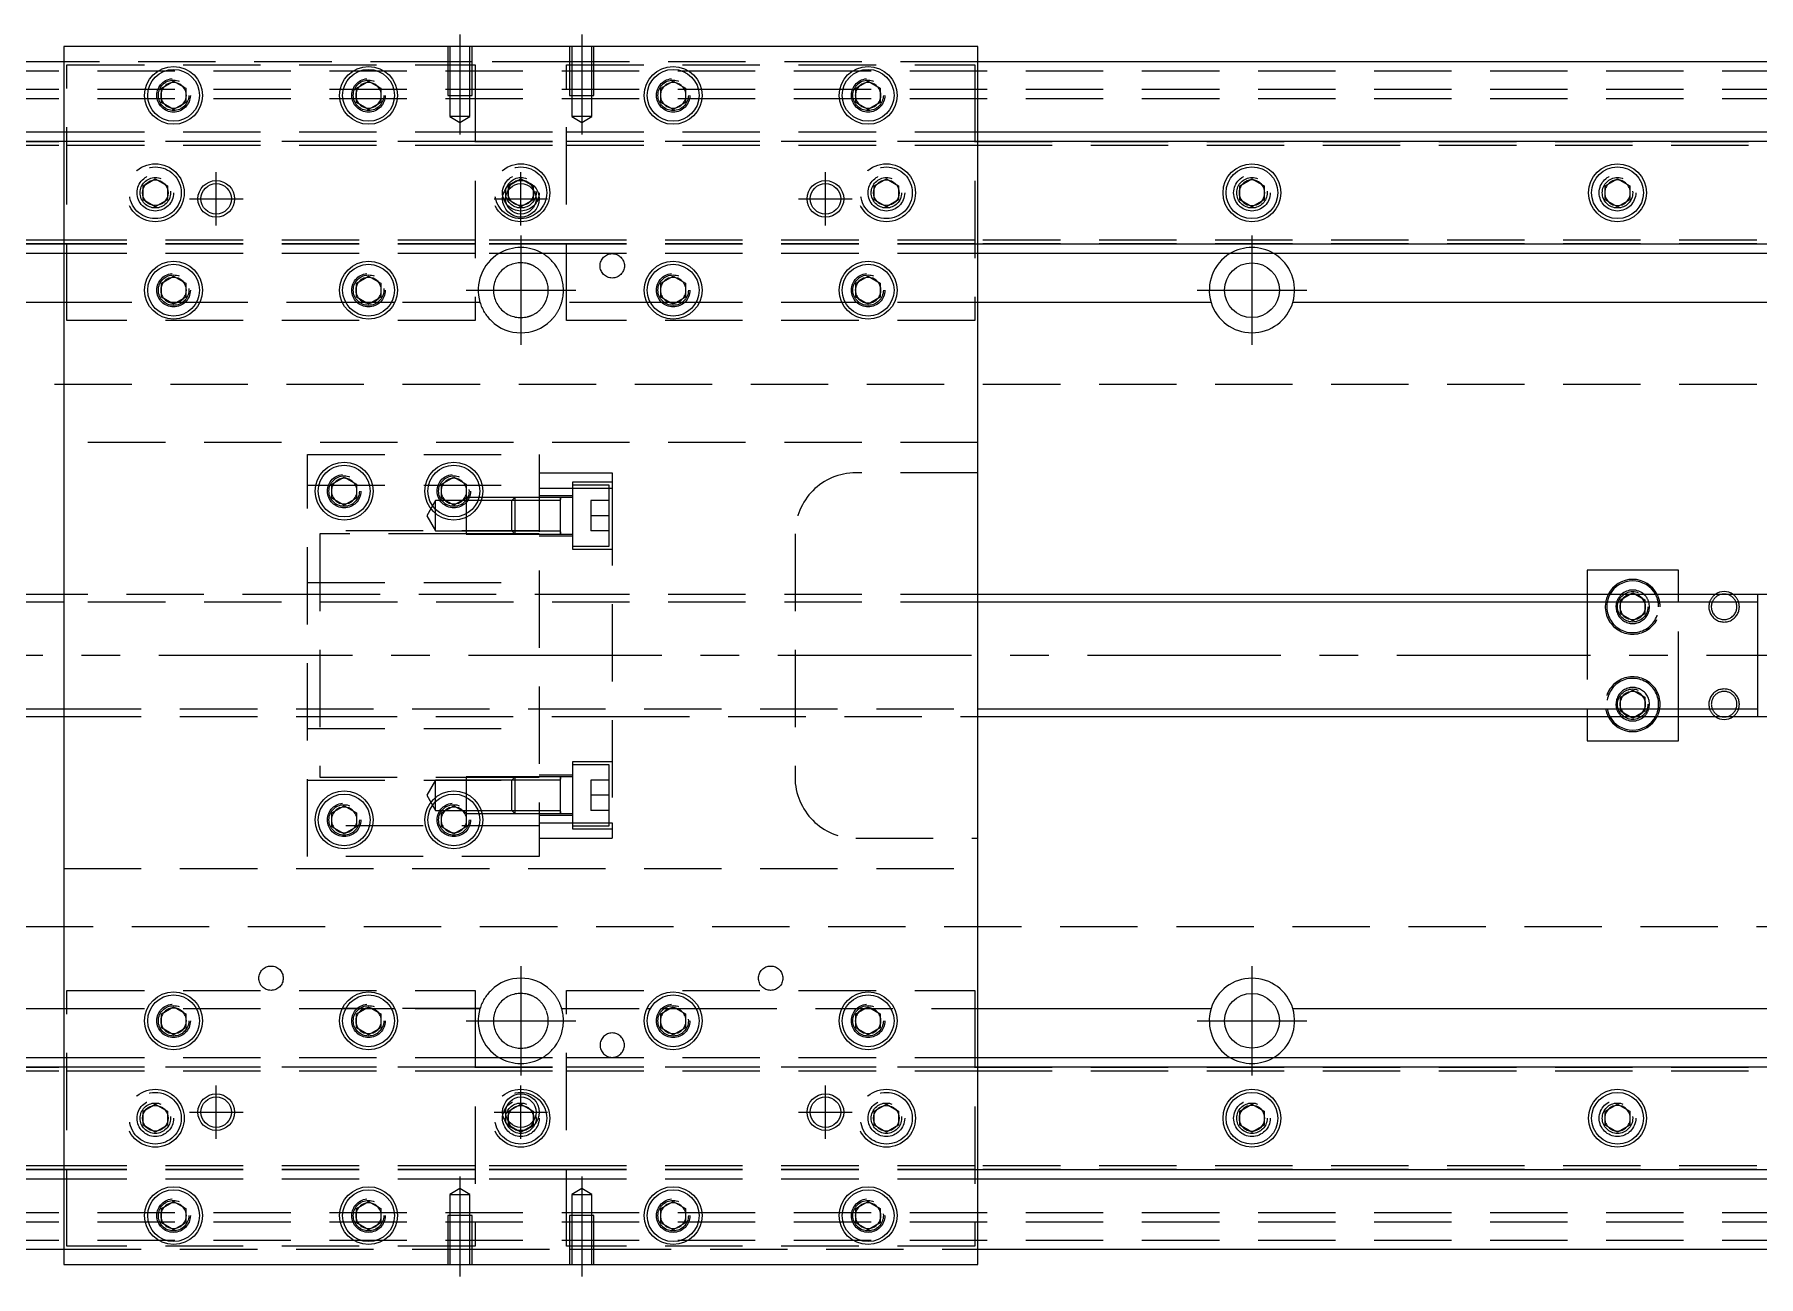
# Model space of a CAD drawing. Extents: x -20 to 752, y -277 to 102.
# Drawn here: x 180.2 to 463.1, y -102 to 102 of the extents above; entities that cross this region are included whole.
import ezdxf

# ---------------------------------------------------------------- set-up
doc = ezdxf.new("R2010")
doc.units = 0
doc.linetypes.add('CENTER', pattern=[50.8, 31.75, -6.35, 6.35, -6.35])
doc.linetypes.add('DASHED', pattern=[19.05, 12.7, -6.35])
doc.layers.get('0').update_dxf_attribs({"linetype": 'CONTINUOUS'})
doc.layers.add('CENTER', color=1, linetype='CENTER')

msp = doc.modelspace()

# ---------------------------------------------------------------- linework, layer by layer
at = {"color": 7, "linetype": 'CONTINUOUS'}
for p, q in [((335, 100), (185, 100)), ((185, 100), (185, -100)), ((335, -100), (335, 100)), ((185, 97.5), (0, 97.5)), ((520, 97.5), (335, 97.5)), ((201, 93.1547), (203, 94.309402)), ((203, 94.309402), (205, 93.1547)), ((233, 93.1547), (235, 94.309402)), ((235, 94.309402), (237, 93.1547)), ((283, 93.1547), (285, 94.309402)), ((285, 94.309402), (287, 93.1547)), ((315, 93.1547), (317, 94.309402)), ((317, 94.309402), (319, 93.1547)), ((201, 90.8453), (201, 93.1547)), ((203, 89.690598), (201, 90.8453)), ((205, 90.8453), (203, 89.690598)), ((205, 93.1547), (205, 90.8453)), ((233, 90.8453), (233, 93.1547)), ((235, 89.690598), (233, 90.8453)), ((237, 90.8453), (235, 89.690598)), ((237, 93.1547), (237, 90.8453)), ((283, 90.8453), (283, 93.1547)), ((285, 89.690598), (283, 90.8453)), ((287, 90.8453), (285, 89.690598)), ((287, 93.1547), (287, 90.8453)), ((315, 90.8453), (315, 93.1547)), ((317, 89.690598), (315, 90.8453)), ((319, 90.8453), (317, 89.690598)), ((319, 93.1547), (319, 90.8453)), ((0, 86), (185, 86)), ((335, 86), (520, 86)), ((0, 84.460392), (185, 84.460392)), ((335, 84.460392), (520, 84.460392)), ((378, 77.1547), (380, 78.309402)), ((378, 74.8453), (378, 77.1547)), ((380, 78.309402), (382, 77.1547)), ((382, 77.1547), (382, 74.8453)), ((438, 77.1547), (440, 78.309402)), ((438, 74.8453), (438, 77.1547)), ((440, 78.309402), (442, 77.1547)), ((442, 77.1547), (442, 74.8453)), ((380, 73.690598), (378, 74.8453)), ((382, 74.8453), (380, 73.690598)), ((440, 73.690598), (438, 74.8453)), ((442, 74.8453), (440, 73.690598)), ((185, 67.539608), (0, 67.539608)), ((185, 66), (0, 66)), ((520, 67.539608), (335, 67.539608)), ((520, 66), (335, 66)), ((201, 61.1547), (203, 62.309402)), ((203, 62.309402), (205, 61.1547)), ((233, 61.1547), (235, 62.309402)), ((235, 62.309402), (237, 61.1547)), ((283, 61.1547), (285, 62.309402)), ((285, 62.309402), (287, 61.1547)), ((315, 61.1547), (317, 62.309402)), ((317, 62.309402), (319, 61.1547)), ((201, 58.8453), (201, 61.1547)), ((205, 61.1547), (205, 58.8453)), ((233, 58.8453), (233, 61.1547)), ((237, 61.1547), (237, 58.8453)), ((283, 58.8453), (283, 61.1547)), ((287, 61.1547), (287, 58.8453)), ((315, 58.8453), (315, 61.1547)), ((319, 61.1547), (319, 58.8453)), ((185, 58), (146.708204, 58)), ((203, 57.690598), (201, 58.8453)), ((205, 58.8453), (203, 57.690598)), ((235, 57.690598), (233, 58.8453)), ((237, 58.8453), (235, 57.690598)), ((285, 57.690598), (283, 58.8453)), ((287, 58.8453), (285, 57.690598)), ((317, 57.690598), (315, 58.8453)), ((319, 58.8453), (317, 57.690598)), ((373.291796, 58), (335, 58)), ((493.291796, 58), (386.708204, 58)), ((229, 28.1547), (231, 29.309402)), ((231, 29.309402), (233, 28.1547)), ((247, 28.1547), (249, 29.309402)), ((249, 29.309402), (251, 28.1547)), ((229, 25.8453), (229, 28.1547)), ((231, 24.690598), (229, 25.8453)), ((233, 25.8453), (231, 24.690598)), ((233, 28.1547), (233, 25.8453)), ((247, 25.8453), (247, 28.1547)), ((249, 24.690598), (247, 25.8453)), ((251, 25.8453), (249, 24.690598)), ((251, 28.1547), (251, 25.8453)), ((266.5, 25.449674), (266.5, 25.949678)), ((266.5, 19.949668), (266.5, 20.449674)), ((435, 14), (435, 10)), ((450, 14), (435, 14)), ((450, 10), (450, 14)), ((185, 10), (28, 10)), ((463, 10), (335, 10)), ((441.964102, 10), (442.5, 10.309402)), ((442.5, 10.309402), (443.035898, 10)), ((463, 10.000006), (463, -10.000006)), ((472, 10), (463, 10)), ((28, -10), (185, -10)), ((335, -10), (463, -10)), ((435, -10), (435, -14)), ((442.5, -10.309402), (441.964102, -10)), ((443.035898, -10), (442.5, -10.309402)), ((450, -14), (450, -10)), ((463, -10), (472, -10)), ((435, -14), (450, -14)), ((229, -25.8453), (231, -24.690598)), ((231, -24.690598), (233, -25.8453)), ((247, -25.8453), (249, -24.690598)), ((249, -24.690598), (251, -25.8453)), ((229, -28.1547), (229, -25.8453)), ((231, -29.309402), (229, -28.1547)), ((233, -28.1547), (231, -29.309402)), ((233, -25.8453), (233, -28.1547)), ((247, -28.1547), (247, -25.8453)), ((249, -29.309402), (247, -28.1547)), ((251, -28.1547), (249, -29.309402)), ((251, -25.8453), (251, -28.1547)), ((266.5, -25.949678), (266.5, -25.94865)), ((146.708204, -58), (185, -58)), ((201, -58.8453), (203, -57.690598)), ((201, -61.1547), (201, -58.8453)), ((203, -57.690598), (205, -58.8453)), ((205, -58.8453), (205, -61.1547)), ((233, -58.8453), (235, -57.690598)), ((233, -61.1547), (233, -58.8453)), ((235, -57.690598), (237, -58.8453)), ((237, -58.8453), (237, -61.1547)), ((283, -58.8453), (285, -57.690598)), ((283, -61.1547), (283, -58.8453)), ((285, -57.690598), (287, -58.8453)), ((287, -58.8453), (287, -61.1547)), ((315, -58.8453), (317, -57.690598)), ((315, -61.1547), (315, -58.8453)), ((317, -57.690598), (319, -58.8453)), ((319, -58.8453), (319, -61.1547)), ((335, -58), (373.291796, -58)), ((386.708204, -58), (493.291796, -58)), ((203, -62.309402), (201, -61.1547)), ((205, -61.1547), (203, -62.309402)), ((235, -62.309402), (233, -61.1547)), ((237, -61.1547), (235, -62.309402)), ((285, -62.309402), (283, -61.1547)), ((287, -61.1547), (285, -62.309402)), ((317, -62.309402), (315, -61.1547)), ((319, -61.1547), (317, -62.309402)), ((0, -66), (185, -66)), ((0, -67.539608), (185, -67.539608)), ((335, -66), (520, -66)), ((335, -67.539608), (520, -67.539608)), ((378, -74.8453), (380, -73.690598)), ((378, -77.1547), (378, -74.8453)), ((380, -73.690598), (382, -74.8453)), ((382, -74.8453), (382, -77.1547)), ((438, -74.8453), (440, -73.690598)), ((438, -77.1547), (438, -74.8453)), ((440, -73.690598), (442, -74.8453)), ((442, -74.8453), (442, -77.1547)), ((380, -78.309402), (378, -77.1547)), ((382, -77.1547), (380, -78.309402)), ((440, -78.309402), (438, -77.1547)), ((442, -77.1547), (440, -78.309402)), ((185, -84.460392), (0, -84.460392)), ((520, -84.460392), (335, -84.460392)), ((185, -86), (0, -86)), ((520, -86), (335, -86)), ((201, -90.8453), (203, -89.690598)), ((203, -89.690598), (205, -90.8453)), ((233, -90.8453), (235, -89.690598)), ((235, -89.690598), (237, -90.8453)), ((283, -90.8453), (285, -89.690598)), ((285, -89.690598), (287, -90.8453)), ((315, -90.8453), (317, -89.690598)), ((317, -89.690598), (319, -90.8453)), ((201, -93.1547), (201, -90.8453)), ((203, -94.309402), (201, -93.1547)), ((205, -93.1547), (203, -94.309402)), ((205, -90.8453), (205, -93.1547)), ((233, -93.1547), (233, -90.8453)), ((235, -94.309402), (233, -93.1547)), ((237, -93.1547), (235, -94.309402)), ((237, -90.8453), (237, -93.1547)), ((283, -93.1547), (283, -90.8453)), ((285, -94.309402), (283, -93.1547)), ((287, -93.1547), (285, -94.309402)), ((287, -90.8453), (287, -93.1547)), ((315, -93.1547), (315, -90.8453)), ((317, -94.309402), (315, -93.1547)), ((319, -93.1547), (317, -94.309402)), ((319, -90.8453), (319, -93.1547)), ((0, -97.5), (185, -97.5)), ((335, -97.5), (520, -97.5)), ((185, -100), (335, -100))]:
    msp.add_line(p, q, dxfattribs=at)
at = {"color": 3, "linetype": 'DASHED'}
for p, q in [((248.000006, 100), (248.000006, 92)), ((248.35, 100), (248.35, 92)), ((251.65, 92), (251.65, 100)), ((251.999994, 92), (251.999994, 100)), ((268.000006, 100), (268.000006, 92)), ((268.35, 100), (268.35, 92)), ((271.65, 92), (271.65, 100)), ((271.999994, 92), (271.999994, 100)), ((248.000006, 97.5), (185, 97.5)), ((185.5, 55), (185.5, 97)), ((185.5, 97), (252.5, 97)), ((251.999994, 97.5), (248.000006, 97.5)), ((268.000006, 97.5), (251.999994, 97.5)), ((252.5, 97), (252.5, 55)), ((267.5, 97), (334.5, 97)), ((267.5, 55), (267.5, 97)), ((271.999994, 97.5), (268.000006, 97.5)), ((335, 97.5), (271.999994, 97.5)), ((334.5, 97), (334.5, 55)), ((0, 96), (520, 96)), ((0, 93), (520, 93)), ((0, 91.5), (520, 91.5)), ((248.000006, 92), (251.999994, 92)), ((248.35, 92), (248.35, 88.5)), ((251.65, 88.5), (251.65, 92)), ((268.000006, 92), (271.999994, 92)), ((268.35, 92), (268.35, 88.5)), ((271.65, 88.5), (271.65, 92)), ((282.5, 92), (282.518502, 92.303588)), ((314.5, 92), (314.512884, 92.253488)), ((251.65, 88.5), (248.35, 88.5)), ((248.35, 88.5), (250, 87.547372)), ((250, 87.547372), (251.65, 88.5)), ((271.65, 88.5), (268.35, 88.5)), ((268.35, 88.5), (270, 87.547372)), ((270, 87.547372), (271.65, 88.5)), ((185, 86), (185.5, 86)), ((185.5, 86), (252.5, 86)), ((252.5, 86), (267.5, 86)), ((267.5, 86), (334.5, 86)), ((334.5, 86), (335, 86)), ((0, 84.403994), (185.5, 84.403994)), ((0, 83.8), (185.5, 83.8)), ((185, 84.460392), (185.5, 84.460392)), ((185.5, 84.460392), (252.5, 84.460392)), ((252.5, 84.403994), (185.5, 84.403994)), ((185.5, 83.8), (252.5, 83.8)), ((252.5, 84.460392), (267.5, 84.460392)), ((252.5, 84.403994), (267.5, 84.403994)), ((252.5, 83.8), (267.5, 83.8)), ((267.5, 84.460392), (334.5, 84.460392)), ((334.5, 84.403994), (267.5, 84.403994)), ((267.5, 83.8), (334.5, 83.8)), ((334.5, 84.460392), (335, 84.460392)), ((334.5, 84.403994), (520, 84.403994)), ((334.5, 83.8), (520, 83.8)), ((198, 77.1547), (200, 78.309402)), ((198, 74.8453), (198, 77.1547)), ((200, 78.309402), (202, 77.1547)), ((202, 77.1547), (202, 74.8453)), ((258, 77.1547), (260, 78.309402)), ((258, 74.8453), (258, 77.1547)), ((260, 78.309402), (262, 77.1547)), ((262, 77.1547), (262, 74.8453)), ((317.5, 76), (317.534018, 76.411016)), ((318, 77.1547), (320, 78.309402)), ((318, 74.8453), (318, 77.1547)), ((320, 78.309402), (322, 77.1547)), ((322, 77.1547), (322, 74.8453)), ((200, 73.690598), (198, 74.8453)), ((202, 74.8453), (200, 73.690598)), ((202.483582, 76.286038), (202.5, 76)), ((260, 73.690598), (258, 74.8453)), ((262, 74.8453), (260, 73.690598)), ((262.483582, 76.286038), (262.5, 76)), ((320, 73.690598), (318, 74.8453)), ((322, 74.8453), (320, 73.690598)), ((382.483582, 76.286038), (382.5, 76)), ((442.483582, 76.286038), (442.5, 76)), ((185.5, 68.2), (0, 68.2)), ((252.5, 68.2), (185.5, 68.2)), ((267.5, 68.2), (252.5, 68.2)), ((334.5, 68.2), (267.5, 68.2)), ((520, 68.2), (334.5, 68.2)), ((185.5, 67.596006), (0, 67.596006)), ((185.5, 67.539608), (185, 67.539608)), ((185.5, 66), (185, 66)), ((252.5, 67.596006), (185.5, 67.596006)), ((252.5, 67.539608), (185.5, 67.539608)), ((252.5, 66), (185.5, 66)), ((267.5, 67.596006), (252.5, 67.596006)), ((267.5, 67.539608), (252.5, 67.539608)), ((267.5, 66), (252.5, 66)), ((334.5, 67.596006), (267.5, 67.596006)), ((334.5, 67.539608), (267.5, 67.539608)), ((334.5, 66), (267.5, 66)), ((520, 67.596006), (334.5, 67.596006)), ((335, 67.539608), (334.5, 67.539608)), ((335, 66), (334.5, 66)), ((205.483582, 60.286038), (205.5, 60)), ((237.483582, 60.286038), (237.5, 60)), ((282.5, 60), (282.518502, 60.303588)), ((314.5, 60), (314.512884, 60.253488)), ((185.5, 58), (185, 58)), ((253.291796, 58), (185.5, 58)), ((231.25, 58), (230.691578, 58)), ((233.112542, 58), (231.25, 58)), ((233.5, 58), (233.112542, 58)), ((234.359688, 58), (233.5, 58)), ((234.464102, 58), (234.359688, 58)), ((235.535898, 58), (234.464102, 58)), ((235.640312, 58), (235.535898, 58)), ((236.5, 58), (235.640312, 58)), ((236.887458, 58), (236.5, 58)), ((238.75, 58), (236.887458, 58)), ((239.308422, 58), (238.75, 58)), ((253.291796, 58), (239.308422, 58)), ((280.691578, 58), (266.708204, 58)), ((281.25, 58), (280.691578, 58)), ((283.112542, 58), (281.25, 58)), ((283.5, 58), (283.112542, 58)), ((284.359688, 58), (283.5, 58)), ((284.464102, 58), (284.359688, 58)), ((285.535898, 58), (284.464102, 58)), ((285.640312, 58), (285.535898, 58)), ((286.5, 58), (285.640312, 58)), ((286.887458, 58), (286.5, 58)), ((288.75, 58), (286.887458, 58)), ((289.308422, 58), (288.75, 58)), ((334.5, 58), (289.308422, 58)), ((335, 58), (334.5, 58)), ((252.5, 55), (185.5, 55)), ((334.5, 55), (267.5, 55)), ((520, 44.5), (5.640312, 44.5)), ((335, 35), (185, 35)), ((225, 33), (263, 33)), ((225, -33), (225, 33)), ((263, 33), (263, -33)), ((263, 30), (275, 30)), ((268.5, 28.449674), (268.5, 17.449674)), ((275, 28.449674), (268.5, 28.449674)), ((275, 30), (275, 27.495454)), ((335, 30), (315, 30)), ((225, 28), (263, 28)), ((228.5, 27), (228.518502, 27.303588)), ((251.268656, 25.949668), (251, 25.949668)), ((251, 25.8453), (251, 25.5)), ((251, 25.5), (251, 25.112542)), ((251.541516, 25.949668), (251.268656, 25.949668)), ((251.483582, 27.286038), (251.5, 27)), ((253.118168, 25.949668), (251.541516, 25.949668)), ((253.632418, 25.949668), (253.118168, 25.949668)), ((258.99998, 25.949668), (253.632418, 25.949668)), ((259, 25.949674), (258.5, 25.449674)), ((263, 25.949668), (258.999994, 25.949668)), ((259, 25.949674), (259, 19.949674)), ((263, 25.949674), (259, 25.949674)), ((263, 27.495454), (275, 27.495454)), ((268.5, 26.249674), (263, 26.249674)), ((266.505, 25.949674), (263.00002, 25.949674)), ((268.5, 25.949674), (266.495, 25.949674)), ((266.5, 25.599876), (266.5, 25.949674)), ((266.5, 25.949674), (266.5, 25.599876)), ((266.5, 20.29947), (266.5, 25.599876)), ((274.5, 27.949674), (268.5, 27.949674)), ((274.5, 17.949674), (274.5, 27.949674)), ((275, 27.495454), (275, -27.495454)), ((246, 25.449674), (244.556624, 22.949674)), ((244.556624, 22.949674), (246, 20.449674)), ((246, 20.449674), (246, 25.449674)), ((247.583494, 25.449674), (246, 25.449674)), ((247.59475, 25.439464), (247.583494, 25.449674)), ((250.416436, 25.449674), (247.583494, 25.449674)), ((250.416506, 25.449674), (250.32061, 25.367214)), ((251, 25.449674), (250.416436, 25.449674)), ((258.49998, 25.449674), (251, 25.449674)), ((251, 25.112542), (251, 23.25)), ((251, 23.25), (251, 22.691578)), ((251, 22.691578), (251, 19.949678)), ((258.5, 20.449674), (258.5, 25.449674)), ((263, 25.449674), (258.5, 25.449674)), ((266.5, 25.449674), (263.00002, 25.449674)), ((271.5, 25.449674), (271.5, 22.949674)), ((274.5, 25.449674), (271.5, 25.449674)), ((271.5, 22.949674), (271.5, 20.449674)), ((274.5, 22.949674), (271.5, 22.949674)), ((263, 20.5), (225, 20.5)), ((227, 20), (227, -20)), ((251, 20), (227, 20)), ((246, 20.449674), (251, 20.449674)), ((251, 20.449674), (258.49998, 20.449674)), ((258.949674, 20), (251, 20)), ((251, 19.949678), (258.99998, 19.949678)), ((258.5, 20.449674), (263, 20.449674)), ((258.5, 20.449674), (259, 19.949674)), ((263, 20), (258.949674, 20)), ((258.999994, 19.949678), (263, 19.949678)), ((259, 19.949674), (263, 19.949674)), ((263.00002, 20.449674), (266.5, 20.449674)), ((263.00002, 19.949674), (266.505, 19.949674)), ((266.495, 19.949674), (268.5, 19.949674)), ((266.5, 19.949674), (266.5, 20.29947)), ((266.5, 20.29947), (266.5, 19.949674)), ((274.5, 20.449674), (271.5, 20.449674)), ((305, 20), (305, -20)), ((263, 19.649674), (268.5, 19.649674)), ((268.5, 17.949674), (274.5, 17.949674)), ((268.5, 17.449674), (275, 17.449674)), ((225, 12), (263, 12)), ((227, 10), (185, 10)), ((335, 8.75), (185, 8.75)), ((275, 10), (227, 10)), ((335, 10), (275, 10)), ((435, 10), (435, 8.75)), ((435, 8.75), (435, -8.75)), ((440.5, 9.1547), (441.964102, 10)), ((440.5, 8.75), (440.5, 9.1547)), ((440.5, 6.8453), (440.5, 8.75)), ((443.035898, 10), (444.5, 9.1547)), ((444.5, 9.1547), (444.5, 8.75)), ((444.5, 8.75), (444.5, 6.8453)), ((450, 8.75), (450, 10)), ((450, -8.75), (450, 8.75)), ((463, 10), (462.995, 10)), ((463.005, 10), (463, 10)), ((440, 8), (440.018502, 8.303588)), ((442.5, 5.690598), (440.5, 6.8453)), ((444.5, 6.8453), (442.5, 5.690598)), ((440, -8), (440.018502, -7.696412)), ((440.5, -6.8453), (442.5, -5.690598)), ((440.5, -8.75), (440.5, -6.8453)), ((442.5, -5.690598), (444.5, -6.8453)), ((444.5, -6.8453), (444.5, -8.75)), ((185, -8.75), (335, -8.75)), ((185, -10), (227, -10)), ((227, -10), (275, -10)), ((275, -10), (335, -10)), ((435, -8.75), (435, -10)), ((440.5, -9.1547), (440.5, -8.75)), ((441.964102, -10), (440.5, -9.1547)), ((444.5, -9.1547), (443.035898, -10)), ((444.5, -8.75), (444.5, -9.1547)), ((450, -10), (450, -8.75)), ((462.995, -10), (463, -10)), ((463, -10), (463.005, -10)), ((225, -12), (263, -12)), ((268.5, -19.649674), (263, -19.649674)), ((268.5, -17.449674), (268.5, -28.449674)), ((275, -17.449674), (268.5, -17.449674)), ((274.5, -17.949674), (268.5, -17.949674)), ((274.5, -27.949674), (274.5, -17.949674)), ((225, -20.5), (263, -20.5)), ((227, -20), (251, -20)), ((246, -20.449674), (244.556624, -22.949674)), ((246, -25.449674), (246, -20.449674)), ((251, -20.449674), (246, -20.449674)), ((251, -19.949678), (251, -22.691578)), ((258.99998, -19.949678), (251, -19.949678)), ((251, -20), (258.949674, -20)), ((258.49998, -20.449674), (251, -20.449674)), ((259, -19.949674), (258.5, -20.449674)), ((258.5, -25.449674), (258.5, -20.449674)), ((263, -20.449674), (258.5, -20.449674)), ((258.949674, -20), (263, -20)), ((263, -19.949678), (258.999994, -19.949678)), ((259, -19.949674), (259, -25.949674)), ((263, -19.949674), (259, -19.949674)), ((266.505, -19.949674), (263.00002, -19.949674)), ((266.5, -20.449674), (263.00002, -20.449674)), ((268.5, -19.949674), (266.495, -19.949674)), ((266.5, -20.29947), (266.5, -19.949674)), ((266.5, -19.949674), (266.5, -20.29947)), ((266.5, -25.599876), (266.5, -20.29947)), ((271.5, -20.449674), (271.5, -22.949674)), ((274.5, -20.449674), (271.5, -20.449674)), ((244.556624, -22.949674), (246, -25.449674)), ((246, -25.449674), (247.583654, -25.449674)), ((247.583654, -25.449674), (250.416258, -25.449674)), ((250.416258, -25.449674), (251, -25.449674)), ((251, -22.691578), (251, -23.25)), ((251, -23.25), (251, -25.112542)), ((251, -25.112542), (251, -25.5)), ((251, -25.449674), (258.49998, -25.449674)), ((258.5, -25.449674), (263, -25.449674)), ((258.5, -25.449674), (259, -25.949674)), ((263.00002, -25.449674), (266.5, -25.449674)), ((274.5, -22.949674), (271.5, -22.949674)), ((271.5, -22.949674), (271.5, -25.449674)), ((274.5, -25.449674), (271.5, -25.449674)), ((263, -28), (225, -28)), ((228.5, -27), (228.518502, -26.696412)), ((246.5, -27), (246.518502, -26.696412)), ((251, -25.5), (251, -25.8453)), ((251, -25.949668), (251.268656, -25.949668)), ((251.268656, -25.949668), (251.541516, -25.949668)), ((251.541516, -25.949668), (253.118168, -25.949668)), ((253.118168, -25.949668), (253.632418, -25.949668)), ((253.632418, -25.949668), (258.99998, -25.949668)), ((258.999994, -25.949668), (263, -25.949668)), ((259, -25.949674), (263, -25.949674)), ((263, -26.249674), (268.5, -26.249674)), ((263, -27.495454), (275, -27.495454)), ((263.00002, -25.949674), (266.505, -25.949674)), ((266.495, -25.949674), (268.5, -25.949674)), ((266.5, -25.949674), (266.5, -25.599876)), ((266.5, -25.599876), (266.5, -25.949674)), ((268.5, -27.949674), (274.5, -27.949674)), ((275, -27.495454), (275, -30)), ((263, -30), (275, -30)), ((268.5, -28.449674), (275, -28.449674)), ((315, -30), (335, -30)), ((263, -33), (225, -33)), ((185, -35), (335, -35)), ((5.640312, -44.5), (520, -44.5)), ((185.5, -97), (185.5, -55)), ((185.5, -55), (252.5, -55)), ((252.5, -55), (252.5, -97)), ((267.5, -55), (334.5, -55)), ((267.5, -97), (267.5, -55)), ((334.5, -55), (334.5, -97)), ((185, -58), (185.5, -58)), ((185.5, -58), (253.291796, -58)), ((253.291796, -58), (230.691578, -58)), ((230.691578, -58), (231.25, -58)), ((231.25, -58), (233.112542, -58)), ((233.112542, -58), (233.5, -58)), ((233.5, -58), (234.359688, -58)), ((234.359688, -58), (234.464102, -58)), ((234.464102, -58), (235.535898, -58)), ((235.535898, -58), (235.640312, -58)), ((235.640312, -58), (236.5, -58)), ((236.5, -58), (236.887458, -58)), ((236.887458, -58), (238.75, -58)), ((238.75, -58), (239.308422, -58)), ((266.708204, -58), (283.112542, -58)), ((280.691578, -58), (281.25, -58)), ((283.112542, -58), (283.5, -58)), ((283.5, -58), (284.359688, -58)), ((284.359688, -58), (284.464102, -58)), ((284.464102, -58), (285.535898, -58)), ((285.535898, -58), (285.640312, -58)), ((285.640312, -58), (286.5, -58)), ((286.5, -58), (286.887458, -58)), ((286.887458, -58), (288.75, -58)), ((288.75, -58), (289.308422, -58)), ((289.308422, -58), (334.5, -58)), ((334.5, -58), (335, -58)), ((200.5, -60), (200.512884, -59.746512)), ((287.483582, -59.713962), (287.5, -60)), ((0, -67.596006), (185.5, -67.596006)), ((185, -66), (185.5, -66)), ((185, -67.539608), (185.5, -67.539608)), ((185.5, -66), (252.5, -66)), ((185.5, -67.539608), (252.5, -67.539608)), ((252.5, -67.596006), (185.5, -67.596006)), ((252.5, -66), (267.5, -66)), ((252.5, -67.539608), (267.5, -67.539608)), ((252.5, -67.596006), (267.5, -67.596006)), ((267.5, -66), (334.5, -66)), ((267.5, -67.539608), (334.5, -67.539608)), ((334.5, -67.596006), (267.5, -67.596006)), ((334.5, -66), (335, -66)), ((334.5, -67.539608), (335, -67.539608)), ((334.5, -67.596006), (520, -67.596006)), ((0, -68.2), (185.5, -68.2)), ((185.5, -68.2), (252.5, -68.2)), ((252.5, -68.2), (267.5, -68.2)), ((267.5, -68.2), (334.5, -68.2)), ((334.5, -68.2), (520, -68.2)), ((198, -74.8453), (200, -73.690598)), ((198, -77.1547), (198, -74.8453)), ((200, -73.690598), (202, -74.8453)), ((202, -74.8453), (202, -77.1547)), ((202.483582, -75.713962), (202.5, -76)), ((258, -74.8453), (260, -73.690598)), ((258, -77.1547), (258, -74.8453)), ((260, -73.690598), (262, -74.8453)), ((262, -74.8453), (262, -77.1547)), ((262.483582, -75.713962), (262.5, -76)), ((318, -74.8453), (320, -73.690598)), ((318, -77.1547), (318, -74.8453)), ((320, -73.690598), (322, -74.8453)), ((322, -74.8453), (322, -77.1547)), ((322.483582, -75.713962), (322.5, -76)), ((377.5, -76), (377.534018, -75.588984)), ((442.483582, -75.713962), (442.5, -76)), ((200, -78.309402), (198, -77.1547)), ((202, -77.1547), (200, -78.309402)), ((260, -78.309402), (258, -77.1547)), ((262, -77.1547), (260, -78.309402)), ((320, -78.309402), (318, -77.1547)), ((322, -77.1547), (320, -78.309402)), ((185.5, -83.8), (0, -83.8)), ((185.5, -84.403994), (0, -84.403994)), ((185.5, -84.460392), (185, -84.460392)), ((252.5, -83.8), (185.5, -83.8)), ((252.5, -84.403994), (185.5, -84.403994)), ((252.5, -84.460392), (185.5, -84.460392)), ((267.5, -83.8), (252.5, -83.8)), ((267.5, -84.403994), (252.5, -84.403994)), ((267.5, -84.460392), (252.5, -84.460392)), ((334.5, -83.8), (267.5, -83.8)), ((334.5, -84.403994), (267.5, -84.403994)), ((334.5, -84.460392), (267.5, -84.460392)), ((520, -83.8), (334.5, -83.8)), ((520, -84.403994), (334.5, -84.403994)), ((335, -84.460392), (334.5, -84.460392)), ((185.5, -86), (185, -86)), ((252.5, -86), (185.5, -86)), ((250, -87.547372), (248.35, -88.5)), ((251.65, -88.5), (250, -87.547372)), ((267.5, -86), (252.5, -86)), ((334.5, -86), (267.5, -86)), ((270, -87.547372), (268.35, -88.5)), ((271.65, -88.5), (270, -87.547372)), ((335, -86), (334.5, -86)), ((248.35, -88.5), (251.65, -88.5)), ((248.35, -88.5), (248.35, -92)), ((251.65, -92), (251.65, -88.5)), ((268.35, -88.5), (271.65, -88.5)), ((268.35, -88.5), (268.35, -92)), ((271.65, -92), (271.65, -88.5)), ((0, -91.5), (520, -91.5)), ((0, -93), (520, -93)), ((251.999994, -92), (248.000006, -92)), ((248.000006, -92), (248.000006, -100)), ((248.35, -92), (248.35, -100)), ((251.65, -100), (251.65, -92)), ((251.999994, -100), (251.999994, -92)), ((271.999994, -92), (268.000006, -92)), ((268.000006, -92), (268.000006, -100)), ((268.35, -92), (268.35, -100)), ((271.65, -100), (271.65, -92)), ((271.999994, -100), (271.999994, -92)), ((282.5, -92), (282.518502, -91.696412)), ((319.483582, -91.713962), (319.5, -92)), ((0, -96), (520, -96)), ((185, -97.5), (248.000006, -97.5)), ((252.5, -97), (185.5, -97)), ((248.000006, -97.5), (251.999994, -97.5)), ((251.999994, -97.5), (268.000006, -97.5)), ((334.5, -97), (267.5, -97)), ((268.000006, -97.5), (271.999994, -97.5)), ((271.999994, -97.5), (335, -97.5))]:
    msp.add_line(p, q, dxfattribs=at)
at = {"color": 3, "linetype": 'CONTINUOUS'}
for p, q in [((185, 8.75), (28, 8.75)), ((463, 8.75), (335, 8.75)), ((28, -8.75), (185, -8.75)), ((335, -8.75), (463, -8.75))]:
    msp.add_line(p, q, dxfattribs=at)
at = {"color": 7, "linetype": 'CONTINUOUS'}
for centre, radius in [((203, 92), 4.75), ((203, 92), 4.25), ((235, 92), 4.75), ((235, 92), 4.25), ((285, 92), 4.75), ((285, 92), 4.25), ((317, 92), 4.75), ((317, 92), 4.25), ((380, 76), 4.75), ((380, 76), 4.25), ((440, 76), 4.75), ((440, 76), 4.25), ((200, 76), 2.1), ((210, 75), 2.5), ((260, 75), 3), ((260, 75), 2.5), ((260, 76), 2.1), ((310, 75), 2.5), ((320, 76), 2.1), ((203, 60), 4.75), ((203, 60), 4.25), ((235, 60), 4.75), ((235, 60), 4.25), ((285, 60), 4.75), ((285, 60), 4.25), ((317, 60), 4.75), ((317, 60), 4.25), ((380, 60), 4.5), ((231, 27), 4.75), ((231, 27), 4.25), ((249, 27), 4.75), ((249, 27), 4.25), ((231, -27), 4.75), ((249, -27), 4.75), ((231, -27), 4.25), ((249, -27), 4.25), ((203, -60), 4.75), ((203, -60), 4.25), ((235, -60), 4.75), ((235, -60), 4.25), ((285, -60), 4.75), ((285, -60), 4.25), ((317, -60), 4.75), ((317, -60), 4.25), ((380, -60), 4.5), ((210, -75), 2.5), ((260, -75), 3), ((260, -75), 2.5), ((310, -75), 2.5), ((380, -76), 4.75), ((380, -76), 4.25), ((440, -76), 4.75), ((440, -76), 4.25), ((200, -76), 2.1), ((260, -76), 2.1), ((320, -76), 2.1), ((203, -92), 4.75), ((235, -92), 4.75), ((285, -92), 4.75), ((317, -92), 4.75), ((203, -92), 4.25), ((235, -92), 4.25), ((285, -92), 4.25), ((317, -92), 4.25)]:
    msp.add_circle(centre, radius, dxfattribs=at)
at = {"color": 3, "linetype": 'DASHED'}
for centre, radius in [((203, 92), 2.75), ((203, 92), 2.5), ((235, 92), 2.75), ((235, 92), 2.5), ((285, 92), 2.75), ((285, 92), 2.5), ((317, 92), 2.75), ((317, 92), 2.5), ((200, 76), 4.75), ((200, 76), 4.25), ((260, 76), 4.75), ((260, 76), 4.25), ((320, 76), 4.75), ((320, 76), 4.25), ((200, 76), 3), ((200, 76), 2.5), ((260, 76), 3), ((260, 76), 2.5), ((320, 76), 3), ((320, 76), 2.5), ((380, 76), 3), ((380, 76), 2.5), ((440, 76), 3), ((440, 76), 2.5), ((275, 64), 2), ((203, 60), 2.75), ((203, 60), 2.5), ((235, 60), 2.75), ((235, 60), 2.5), ((285, 60), 2.75), ((285, 60), 2.5), ((317, 60), 2.75), ((317, 60), 2.5), ((231, 27), 2.75), ((231, 27), 2.5), ((249, 27), 2.75), ((249, 27), 2.5), ((442.5, 8), 2.5), ((442.5, -8), 2.5), ((231, -27), 2.75), ((231, -27), 2.5), ((249, -27), 2.75), ((249, -27), 2.5), ((219, -53), 2), ((301, -53), 2), ((203, -60), 2.75), ((203, -60), 2.5), ((235, -60), 2.75), ((235, -60), 2.5), ((285, -60), 2.75), ((285, -60), 2.5), ((317, -60), 2.75), ((317, -60), 2.5), ((200, -76), 4.75), ((200, -76), 4.25), ((200, -76), 3), ((200, -76), 2.5), ((260, -76), 4.75), ((260, -76), 4.25), ((260, -76), 3), ((260, -76), 2.5), ((320, -76), 4.75), ((320, -76), 4.25), ((320, -76), 3), ((320, -76), 2.5), ((380, -76), 3), ((380, -76), 2.5), ((440, -76), 3), ((440, -76), 2.5), ((203, -92), 2.75), ((203, -92), 2.5), ((235, -92), 2.75), ((235, -92), 2.5), ((285, -92), 2.75), ((285, -92), 2.5), ((317, -92), 2.75), ((317, -92), 2.5)]:
    msp.add_circle(centre, radius, dxfattribs=at)
at = {"color": 3, "linetype": 'CONTINUOUS'}
for centre in [(210, 75), (310, 75), (210, -75), (310, -75)]:
    msp.add_circle(centre, 3, dxfattribs=at)
at = {"color": 7, "linetype": 'CONTINUOUS'}
for centre, radius, start, end in [((203, 92), 2.1, 137.75279, 162.24721), ((203, 92), 2.1, 102.24721, 137.75279), ((203, 92), 2.1, 77.75279, 102.24721), ((203, 92), 2.1, 42.24721, 77.75279), ((203, 92), 2.1, 17.75279, 42.24721), ((235, 92), 2.1, 137.75279, 162.24721), ((235, 92), 2.1, 102.24721, 137.75279), ((235, 92), 2.1, 77.75279, 102.24721), ((235, 92), 2.1, 42.24721, 77.75279), ((235, 92), 2.1, 17.75279, 42.24721), ((285, 92), 2.1, 137.75279, 162.24721), ((285, 92), 2.1, 102.24721, 137.75279), ((285, 92), 2.1, 77.75279, 102.24721), ((285, 92), 2.1, 42.24721, 77.75279), ((285, 92), 2.1, 17.75279, 42.24721), ((317, 92), 2.1, 137.75279, 162.24721), ((317, 92), 2.1, 102.24721, 137.75279), ((317, 92), 2.1, 77.75279, 102.24721), ((317, 92), 2.1, 42.24721, 77.75279), ((317, 92), 2.1, 17.75279, 42.24721), ((203, 92), 2.1, 162.24721, 180), ((203, 92), 2.1, 180, 197.75279), ((203, 92), 2.1, 197.75279, 222.24721), ((203, 92), 2.1, 222.24721, 257.75279), ((203, 92), 2.1, 282.24721, 317.75279), ((203, 92), 2.1, 317.75279, 342.24721), ((203, 92), 2.1, 342.24721, 17.75279), ((235, 92), 2.1, 162.24721, 180), ((235, 92), 2.1, 180, 197.75279), ((235, 92), 2.1, 197.75279, 222.24721), ((235, 92), 2.1, 222.24721, 257.75279), ((235, 92), 2.1, 282.24721, 317.75279), ((235, 92), 2.1, 317.75279, 342.24721), ((235, 92), 2.1, 342.24721, 17.75279), ((285, 92), 2.1, 162.24721, 180), ((285, 92), 2.1, 180, 197.75279), ((285, 92), 2.1, 197.75279, 222.24721), ((285, 92), 2.1, 222.24721, 257.75279), ((285, 92), 2.1, 282.24721, 317.75279), ((285, 92), 2.1, 317.75279, 342.24721), ((285, 92), 2.1, 342.24721, 17.75279), ((317, 92), 2.1, 162.24721, 180), ((317, 92), 2.1, 180, 197.75279), ((317, 92), 2.1, 197.75279, 222.24721), ((317, 92), 2.1, 222.24721, 257.75279), ((317, 92), 2.1, 282.24721, 317.75279), ((317, 92), 2.1, 317.75279, 342.24721), ((317, 92), 2.1, 342.24721, 17.75279), ((203, 92), 2.1, 257.75279, 282.24721), ((235, 92), 2.1, 257.75279, 282.24721), ((285, 92), 2.1, 257.75279, 282.24721), ((317, 92), 2.1, 257.75279, 282.24721), ((380, 76), 2.1, 162.24721, 180), ((380, 76), 2.1, 137.75279, 162.24721), ((380, 76), 2.1, 102.24721, 137.75279), ((380, 76), 2.1, 77.75279, 102.24721), ((380, 76), 2.1, 42.24721, 77.75279), ((380, 76), 2.1, 17.75279, 42.24721), ((380, 76), 2.1, 342.24721, 17.75279), ((440, 76), 2.1, 162.24721, 180), ((440, 76), 2.1, 137.75279, 162.24721), ((440, 76), 2.1, 102.24721, 137.75279), ((440, 76), 2.1, 77.75279, 102.24721), ((440, 76), 2.1, 42.24721, 77.75279), ((440, 76), 2.1, 17.75279, 42.24721), ((440, 76), 2.1, 342.24721, 17.75279), ((380, 76), 2.1, 180, 197.75279), ((380, 76), 2.1, 197.75279, 222.24721), ((380, 76), 2.1, 222.24721, 257.75279), ((380, 76), 2.1, 257.75279, 282.24721), ((380, 76), 2.1, 282.24721, 317.75279), ((380, 76), 2.1, 317.75279, 342.24721), ((440, 76), 2.1, 180, 197.75279), ((440, 76), 2.1, 197.75279, 222.24721), ((440, 76), 2.1, 222.24721, 257.75279), ((440, 76), 2.1, 257.75279, 282.24721), ((440, 76), 2.1, 282.24721, 317.75279), ((440, 76), 2.1, 317.75279, 342.24721), ((380, 60), 7, 121.002719, 196.60155), ((380, 60), 7, 343.39845, 58.997281), ((203, 60), 2.1, 162.24721, 180), ((203, 60), 2.1, 180, 197.75279), ((203, 60), 2.1, 137.75279, 162.24721), ((203, 60), 2.1, 102.24721, 137.75279), ((203, 60), 2.1, 77.75279, 102.24721), ((203, 60), 2.1, 42.24721, 77.75279), ((203, 60), 2.1, 17.75279, 42.24721), ((203, 60), 2.1, 342.24721, 17.75279), ((235, 60), 2.1, 162.24721, 180), ((235, 60), 2.1, 180, 197.75279), ((235, 60), 2.1, 137.75279, 162.24721), ((235, 60), 2.1, 102.24721, 137.75279), ((235, 60), 2.1, 77.75279, 102.24721), ((235, 60), 2.1, 42.24721, 77.75279), ((235, 60), 2.1, 17.75279, 42.24721), ((235, 60), 2.1, 342.24721, 17.75279), ((285, 60), 2.1, 162.24721, 180), ((285, 60), 2.1, 180, 197.75279), ((285, 60), 2.1, 137.75279, 162.24721), ((285, 60), 2.1, 102.24721, 137.75279), ((285, 60), 2.1, 77.75279, 102.24721), ((285, 60), 2.1, 42.24721, 77.75279), ((285, 60), 2.1, 17.75279, 42.24721), ((285, 60), 2.1, 342.24721, 17.75279), ((317, 60), 2.1, 162.24721, 180), ((317, 60), 2.1, 180, 197.75279), ((317, 60), 2.1, 137.75279, 162.24721), ((317, 60), 2.1, 102.24721, 137.75279), ((317, 60), 2.1, 77.75279, 102.24721), ((317, 60), 2.1, 42.24721, 77.75279), ((317, 60), 2.1, 17.75279, 42.24721), ((317, 60), 2.1, 342.24721, 17.75279), ((203, 60), 2.1, 197.75279, 222.24721), ((203, 60), 2.1, 222.24721, 257.75279), ((203, 60), 2.1, 257.75279, 282.24721), ((203, 60), 2.1, 282.24721, 317.75279), ((203, 60), 2.1, 317.75279, 342.24721), ((235, 60), 2.1, 197.75279, 222.24721), ((235, 60), 2.1, 222.24721, 257.75279), ((235, 60), 2.1, 257.75279, 282.24721), ((235, 60), 2.1, 282.24721, 317.75279), ((235, 60), 2.1, 317.75279, 342.24721), ((285, 60), 2.1, 197.75279, 222.24721), ((285, 60), 2.1, 222.24721, 257.75279), ((285, 60), 2.1, 257.75279, 282.24721), ((285, 60), 2.1, 282.24721, 317.75279), ((285, 60), 2.1, 317.75279, 342.24721), ((317, 60), 2.1, 197.75279, 222.24721), ((317, 60), 2.1, 222.24721, 257.75279), ((317, 60), 2.1, 257.75279, 282.24721), ((317, 60), 2.1, 282.24721, 317.75279), ((317, 60), 2.1, 317.75279, 342.24721), ((380, 60), 7, 196.60155, 343.39845), ((231, 27), 2.1, 137.75279, 162.24721), ((231, 27), 2.1, 102.24721, 137.75279), ((231, 27), 2.1, 77.75279, 102.24721), ((231, 27), 2.1, 42.24721, 77.75279), ((231, 27), 2.1, 17.75279, 42.24721), ((249, 27), 2.1, 137.75279, 162.24721), ((249, 27), 2.1, 102.24721, 137.75279), ((249, 27), 2.1, 77.75279, 102.24721), ((249, 27), 2.1, 42.24721, 77.75279), ((249, 27), 2.1, 17.75279, 42.24721), ((231, 27), 2.1, 162.24721, 180), ((231, 27), 2.1, 180, 197.75279), ((231, 27), 2.1, 197.75279, 222.24721), ((231, 27), 2.1, 222.24721, 257.75279), ((231, 27), 2.1, 282.24721, 317.75279), ((231, 27), 2.1, 317.75279, 342.24721), ((231, 27), 2.1, 342.24721, 17.75279), ((249, 27), 2.1, 162.24721, 180), ((249, 27), 2.1, 180, 197.75279), ((249, 27), 2.1, 197.75279, 222.24721), ((249, 27), 2.1, 222.24721, 257.75279), ((249, 27), 2.1, 282.24721, 317.75279), ((249, 27), 2.1, 317.75279, 342.24721), ((249, 27), 2.1, 342.24721, 17.75279), ((231, 27), 2.1, 257.75279, 282.24721), ((249, 27), 2.1, 257.75279, 282.24721), ((442.5, 8), 4.5, 26.3878, 153.6122), ((442.5, 8), 4.25, 28.072487, 151.927513), ((442.5, 8), 2.1, 162.24721, 180), ((442.5, 8), 2.1, 159.075168, 162.24721), ((442.5, 8), 2.1, 137.75279, 159.075168), ((442.5, 8), 2.1, 107.75279, 137.75279), ((442.5, 8), 2.1, 102.24721, 107.75279), ((442.5, 8), 2.1, 77.75279, 102.24721), ((442.5, 8), 2.1, 72.24721, 77.75279), ((442.5, 8), 2.1, 42.24721, 72.24721), ((442.5, 8), 2.1, 20.924832, 42.24721), ((442.5, 8), 2.1, 17.75279, 20.924832), ((442.5, 8), 2.1, 342.24721, 17.75279), ((457.5, 8), 2.1, 90, 107.75279), ((457.5, 8), 2.1, 72.24721, 90), ((442.5, 8), 2.1, 180, 197.75279), ((442.5, 8), 2.1, 197.75279, 222.24721), ((442.5, 8), 2.1, 222.24721, 257.75279), ((442.5, 8), 2.1, 257.75279, 282.24721), ((442.5, 8), 2.1, 282.24721, 317.75279), ((442.5, 8), 2.1, 317.75279, 342.24721), ((442.5, -8), 2.1, 162.24721, 180), ((442.5, -8), 2.1, 180, 197.75279), ((442.5, -8), 2.1, 137.75279, 162.24721), ((442.5, -8), 2.1, 102.24721, 137.75279), ((442.5, -8), 2.1, 77.75279, 102.24721), ((442.5, -8), 2.1, 42.24721, 77.75279), ((442.5, -8), 2.1, 17.75279, 42.24721), ((442.5, -8), 2.1, 342.24721, 17.75279), ((442.5, -8), 4.5, 206.3878, 333.6122), ((442.5, -8), 4.25, 208.072487, 331.927513), ((442.5, -8), 2.1, 197.75279, 200.924832), ((442.5, -8), 2.1, 200.924832, 222.24721), ((442.5, -8), 2.1, 222.24721, 252.24721), ((442.5, -8), 2.1, 252.24721, 257.75279), ((442.5, -8), 2.1, 257.75279, 282.24721), ((442.5, -8), 2.1, 282.24721, 287.75279), ((442.5, -8), 2.1, 287.75279, 317.75279), ((442.5, -8), 2.1, 317.75279, 339.075168), ((442.5, -8), 2.1, 339.075168, 342.24721), ((457.5, -8), 2.1, 252.24721, 287.75279), ((231, -27), 2.1, 102.24721, 137.75279), ((231, -27), 2.1, 77.75279, 102.24721), ((231, -27), 2.1, 42.24721, 77.75279), ((249, -27), 2.1, 102.24721, 137.75279), ((249, -27), 2.1, 77.75279, 102.24721), ((249, -27), 2.1, 42.24721, 77.75279), ((231, -27), 2.1, 162.24721, 180), ((231, -27), 2.1, 180, 197.75279), ((231, -27), 2.1, 137.75279, 162.24721), ((231, -27), 2.1, 197.75279, 222.24721), ((231, -27), 2.1, 17.75279, 42.24721), ((231, -27), 2.1, 317.75279, 342.24721), ((231, -27), 2.1, 342.24721, 17.75279), ((249, -27), 2.1, 162.24721, 180), ((249, -27), 2.1, 180, 197.75279), ((249, -27), 2.1, 137.75279, 162.24721), ((249, -27), 2.1, 197.75279, 222.24721), ((249, -27), 2.1, 17.75279, 42.24721), ((249, -27), 2.1, 317.75279, 342.24721), ((249, -27), 2.1, 342.24721, 17.75279), ((231, -27), 2.1, 222.24721, 257.75279), ((231, -27), 2.1, 257.75279, 282.24721), ((231, -27), 2.1, 282.24721, 317.75279), ((249, -27), 2.1, 222.24721, 257.75279), ((249, -27), 2.1, 257.75279, 282.24721), ((249, -27), 2.1, 282.24721, 317.75279), ((380, -60), 7, 16.60155, 163.39845), ((203, -60), 2.1, 162.24721, 180), ((203, -60), 2.1, 137.75279, 162.24721), ((203, -60), 2.1, 102.24721, 137.75279), ((203, -60), 2.1, 77.75279, 102.24721), ((203, -60), 2.1, 42.24721, 77.75279), ((203, -60), 2.1, 17.75279, 42.24721), ((203, -60), 2.1, 342.24721, 17.75279), ((235, -60), 2.1, 162.24721, 180), ((235, -60), 2.1, 137.75279, 162.24721), ((235, -60), 2.1, 102.24721, 137.75279), ((235, -60), 2.1, 77.75279, 102.24721), ((235, -60), 2.1, 42.24721, 77.75279), ((235, -60), 2.1, 17.75279, 42.24721), ((235, -60), 2.1, 342.24721, 17.75279), ((285, -60), 2.1, 162.24721, 180), ((285, -60), 2.1, 137.75279, 162.24721), ((285, -60), 2.1, 102.24721, 137.75279), ((285, -60), 2.1, 77.75279, 102.24721), ((285, -60), 2.1, 42.24721, 77.75279), ((285, -60), 2.1, 17.75279, 42.24721), ((285, -60), 2.1, 342.24721, 17.75279), ((317, -60), 2.1, 162.24721, 180), ((317, -60), 2.1, 137.75279, 162.24721), ((317, -60), 2.1, 102.24721, 137.75279), ((317, -60), 2.1, 77.75279, 102.24721), ((317, -60), 2.1, 42.24721, 77.75279), ((317, -60), 2.1, 17.75279, 42.24721), ((317, -60), 2.1, 342.24721, 17.75279), ((380, -60), 7, 163.39845, 238.997281), ((380, -60), 7, 301.002719, 16.60155), ((203, -60), 2.1, 180, 197.75279), ((203, -60), 2.1, 197.75279, 222.24721), ((203, -60), 2.1, 222.24721, 257.75279), ((203, -60), 2.1, 257.75279, 282.24721), ((203, -60), 2.1, 282.24721, 317.75279), ((203, -60), 2.1, 317.75279, 342.24721), ((235, -60), 2.1, 180, 197.75279), ((235, -60), 2.1, 197.75279, 222.24721), ((235, -60), 2.1, 222.24721, 257.75279), ((235, -60), 2.1, 257.75279, 282.24721), ((235, -60), 2.1, 282.24721, 317.75279), ((235, -60), 2.1, 317.75279, 342.24721), ((285, -60), 2.1, 180, 197.75279), ((285, -60), 2.1, 197.75279, 222.24721), ((285, -60), 2.1, 222.24721, 257.75279), ((285, -60), 2.1, 257.75279, 282.24721), ((285, -60), 2.1, 282.24721, 317.75279), ((285, -60), 2.1, 317.75279, 342.24721), ((317, -60), 2.1, 180, 197.75279), ((317, -60), 2.1, 197.75279, 222.24721), ((317, -60), 2.1, 222.24721, 257.75279), ((317, -60), 2.1, 257.75279, 282.24721), ((317, -60), 2.1, 282.24721, 317.75279), ((317, -60), 2.1, 317.75279, 342.24721), ((380, -76), 2.1, 162.24721, 180), ((380, -76), 2.1, 180, 197.75279), ((380, -76), 2.1, 137.75279, 162.24721), ((380, -76), 2.1, 102.24721, 137.75279), ((380, -76), 2.1, 77.75279, 102.24721), ((380, -76), 2.1, 42.24721, 77.75279), ((380, -76), 2.1, 17.75279, 42.24721), ((380, -76), 2.1, 342.24721, 17.75279), ((440, -76), 2.1, 162.24721, 180), ((440, -76), 2.1, 180, 197.75279), ((440, -76), 2.1, 137.75279, 162.24721), ((440, -76), 2.1, 102.24721, 137.75279), ((440, -76), 2.1, 77.75279, 102.24721), ((440, -76), 2.1, 42.24721, 77.75279), ((440, -76), 2.1, 17.75279, 42.24721), ((440, -76), 2.1, 342.24721, 17.75279), ((380, -76), 2.1, 197.75279, 222.24721), ((380, -76), 2.1, 222.24721, 257.75279), ((380, -76), 2.1, 257.75279, 282.24721), ((380, -76), 2.1, 282.24721, 317.75279), ((380, -76), 2.1, 317.75279, 342.24721), ((440, -76), 2.1, 197.75279, 222.24721), ((440, -76), 2.1, 222.24721, 257.75279), ((440, -76), 2.1, 257.75279, 282.24721), ((440, -76), 2.1, 282.24721, 317.75279), ((440, -76), 2.1, 317.75279, 342.24721), ((203, -92), 2.1, 102.24721, 137.75279), ((203, -92), 2.1, 77.75279, 102.24721), ((203, -92), 2.1, 42.24721, 77.75279), ((235, -92), 2.1, 102.24721, 137.75279), ((235, -92), 2.1, 77.75279, 102.24721), ((235, -92), 2.1, 42.24721, 77.75279), ((285, -92), 2.1, 102.24721, 137.75279), ((285, -92), 2.1, 77.75279, 102.24721), ((285, -92), 2.1, 42.24721, 77.75279), ((317, -92), 2.1, 102.24721, 137.75279), ((317, -92), 2.1, 77.75279, 102.24721), ((317, -92), 2.1, 42.24721, 77.75279), ((203, -92), 2.1, 162.24721, 180), ((203, -92), 2.1, 180, 197.75279), ((203, -92), 2.1, 137.75279, 162.24721), ((203, -92), 2.1, 197.75279, 222.24721), ((203, -92), 2.1, 17.75279, 42.24721), ((203, -92), 2.1, 317.75279, 342.24721), ((203, -92), 2.1, 342.24721, 17.75279), ((235, -92), 2.1, 162.24721, 180), ((235, -92), 2.1, 180, 197.75279), ((235, -92), 2.1, 137.75279, 162.24721), ((235, -92), 2.1, 197.75279, 222.24721), ((235, -92), 2.1, 17.75279, 42.24721), ((235, -92), 2.1, 317.75279, 342.24721), ((235, -92), 2.1, 342.24721, 17.75279), ((285, -92), 2.1, 162.24721, 180), ((285, -92), 2.1, 180, 197.75279), ((285, -92), 2.1, 137.75279, 162.24721), ((285, -92), 2.1, 197.75279, 222.24721), ((285, -92), 2.1, 17.75279, 42.24721), ((285, -92), 2.1, 317.75279, 342.24721), ((285, -92), 2.1, 342.24721, 17.75279), ((317, -92), 2.1, 162.24721, 180), ((317, -92), 2.1, 180, 197.75279), ((317, -92), 2.1, 137.75279, 162.24721), ((317, -92), 2.1, 197.75279, 222.24721), ((317, -92), 2.1, 17.75279, 42.24721), ((317, -92), 2.1, 317.75279, 342.24721), ((317, -92), 2.1, 342.24721, 17.75279), ((203, -92), 2.1, 222.24721, 257.75279), ((203, -92), 2.1, 257.75279, 282.24721), ((203, -92), 2.1, 282.24721, 317.75279), ((235, -92), 2.1, 222.24721, 257.75279), ((235, -92), 2.1, 257.75279, 282.24721), ((235, -92), 2.1, 282.24721, 317.75279), ((285, -92), 2.1, 222.24721, 257.75279), ((285, -92), 2.1, 257.75279, 282.24721), ((285, -92), 2.1, 282.24721, 317.75279), ((317, -92), 2.1, 222.24721, 257.75279), ((317, -92), 2.1, 257.75279, 282.24721), ((317, -92), 2.1, 282.24721, 317.75279)]:
    msp.add_arc(centre, radius, start, end, dxfattribs=at)
at = {"color": 3, "linetype": 'DASHED'}
for centre, radius, start, end in [((260, 60), 7, 121.002719, 196.60155), ((260, 60), 7, 58.997281, 121.002719), ((260, 60), 7, 32.461745, 58.997281), ((380, 60), 7, 58.997281, 121.002719), ((260, 60), 4.5, 75.659424, 180), ((260, 60), 4.5, 65.521494, 75.659424), ((260, 60), 4.5, 36.559306, 65.521494), ((260, 60), 4.5, 31.586338, 36.559306), ((260, 60), 4.5, 23.073918, 31.586338), ((260, 60), 7, 18.03032, 32.461745), ((260, 60), 4.5, 180, 284.340576), ((260, 60), 4.5, 21.057559, 23.073918), ((260, 60), 4.5, 338.942441, 21.057559), ((260, 60), 7, 343.39845, 18.03032), ((260, 60), 7, 196.60155, 225.584691), ((260, 60), 4.5, 294.478506, 323.440694), ((260, 60), 4.5, 323.440694, 328.413662), ((260, 60), 4.5, 328.413662, 336.926082), ((260, 60), 4.5, 336.926082, 338.942441), ((260, 60), 7, 327.538255, 341.96968), ((260, 60), 7, 341.96968, 343.39845), ((260, 60), 7, 225.584691, 314.415309), ((260, 60), 4.5, 284.340576, 294.478506), ((260, 60), 7, 314.415309, 327.538255), ((315, 20), 10, 90, 180), ((442.5, 8), 4.5, 170.405932, 0), ((442.5, 8), 4.5, 153.6122, 170.405932), ((442.5, 8), 4.25, 169.835751, 0), ((442.5, 8), 4.25, 151.927513, 169.835751), ((442.5, 8), 2.75, 180, 15.82662), ((442.5, 8), 2.75, 164.17338, 180), ((442.5, 8), 2.75, 133.341758, 164.17338), ((442.5, 8), 2.75, 46.658242, 133.341758), ((442.5, 8), 2.75, 15.82662, 46.658242), ((442.5, 8), 4.25, 10.164249, 28.072487), ((442.5, 8), 4.5, 9.594068, 26.3878), ((442.5, 8), 4.25, 0, 10.164249), ((442.5, 8), 4.5, 0, 9.594068), ((457.5, 8), 2.5, 162.542397, 0), ((457.5, 8), 2.5, 126.869898, 162.542397), ((457.5, 8), 2.1, 159.075168, 20.924832), ((457.5, 8), 2.1, 107.75279, 159.075168), ((457.5, 8), 2.1, 20.924832, 72.24721), ((457.5, 8), 2.5, 17.457603, 53.130102), ((457.5, 8), 2.5, 0, 17.457603), ((442.5, -8), 4.5, 0, 189.594068), ((442.5, -8), 4.25, 0, 190.164249), ((442.5, -8), 2.75, 344.17338, 180), ((457.5, -8), 2.5, 0, 197.457603), ((442.5, -8), 2.75, 180, 195.82662), ((442.5, -8), 4.25, 349.835751, 0), ((442.5, -8), 4.5, 350.405932, 0), ((457.5, -8), 2.1, 90, 200.924832), ((457.5, -8), 2.1, 339.075168, 90), ((457.5, -8), 2.5, 342.542397, 0), ((442.5, -8), 4.5, 189.594068, 206.3878), ((442.5, -8), 4.25, 190.164249, 208.072487), ((442.5, -8), 2.75, 195.82662, 226.658242), ((442.5, -8), 2.75, 226.658242, 313.341758), ((442.5, -8), 2.75, 313.341758, 344.17338), ((442.5, -8), 4.25, 331.927513, 349.835751), ((442.5, -8), 4.5, 333.6122, 350.405932), ((457.5, -8), 2.5, 197.457603, 233.130102), ((457.5, -8), 2.1, 200.924832, 252.24721), ((457.5, -8), 2.1, 287.75279, 339.075168), ((457.5, -8), 2.5, 306.869898, 342.542397), ((315, -20), 10, 180, 270), ((260, -60), 7, 45.584691, 134.415309), ((260, -60), 7, 134.415309, 163.39845), ((260, -60), 4.5, 75.659424, 180), ((260, -60), 4.5, 65.521494, 75.659424), ((260, -60), 4.5, 36.559306, 65.521494), ((260, -60), 7, 32.461745, 45.584691), ((260, -60), 7, 18.03032, 32.461745), ((200, -60), 4.5, 21.057559, 23.073918), ((260, -60), 7, 163.39845, 238.997281), ((260, -60), 4.5, 31.586338, 36.559306), ((260, -60), 4.5, 23.073918, 31.586338), ((260, -60), 4.5, 338.942441, 21.057559), ((260, -60), 7, 16.60155, 18.03032), ((260, -60), 7, 341.96968, 16.60155), ((260, -60), 4.5, 180, 284.340576), ((260, -60), 4.5, 328.413662, 336.926082), ((260, -60), 4.5, 336.926082, 338.942441), ((260, -60), 7, 327.538255, 341.96968), ((275, -64), 2, 90, 270), ((275, -64), 2, 270, 90), ((320, -60), 4.5, 201.057559, 203.073918), ((260, -60), 4.5, 284.340576, 294.478506), ((260, -60), 4.5, 294.478506, 323.440694), ((260, -60), 7, 301.002719, 327.538255), ((260, -60), 4.5, 323.440694, 328.413662), ((260, -60), 7, 238.997281, 301.002719), ((380, -60), 7, 238.997281, 301.002719)]:
    msp.add_arc(centre, radius, start, end, dxfattribs=at)
at = {"color": 3, "linetype": 'CONTINUOUS'}
for centre, start, end in [((457.5, 8), 53.130102, 126.869898), ((457.5, -8), 233.130102, 306.869898)]:
    msp.add_arc(centre, 2.5, start, end, dxfattribs=at)
at = {"layer": 'CENTER', "color": 1, "linetype": 'CENTER'}
for p, q in [((250, 102), (250, 85.547372)), ((270, 102), (270, 85.547372)), ((210, 70.6), (210, 79.4)), ((260, 70.6), (260, 79.4)), ((310, 70.6), (310, 79.4)), ((205.6, 75), (214.4, 75)), ((255.6, 75), (264.4, 75)), ((305.6, 75), (314.4, 75)), ((260, 69), (260, 51)), ((380, 69), (380, 51)), ((251, 60), (269, 60)), ((371, 60), (389, 60)), ((587.945, 0), (-20, 0)), ((260, -51), (260, -69)), ((380, -51), (380, -69)), ((251, -60), (269, -60)), ((371, -60), (389, -60)), ((210, -79.4), (210, -70.6)), ((260, -79.4), (260, -70.6)), ((310, -79.4), (310, -70.6)), ((205.6, -75), (214.4, -75)), ((255.6, -75), (264.4, -75)), ((305.6, -75), (314.4, -75)), ((250, -85.547372), (250, -102)), ((270, -85.547372), (270, -102))]:
    msp.add_line(p, q, dxfattribs=at)

doc.saveas('drawing.dxf')
